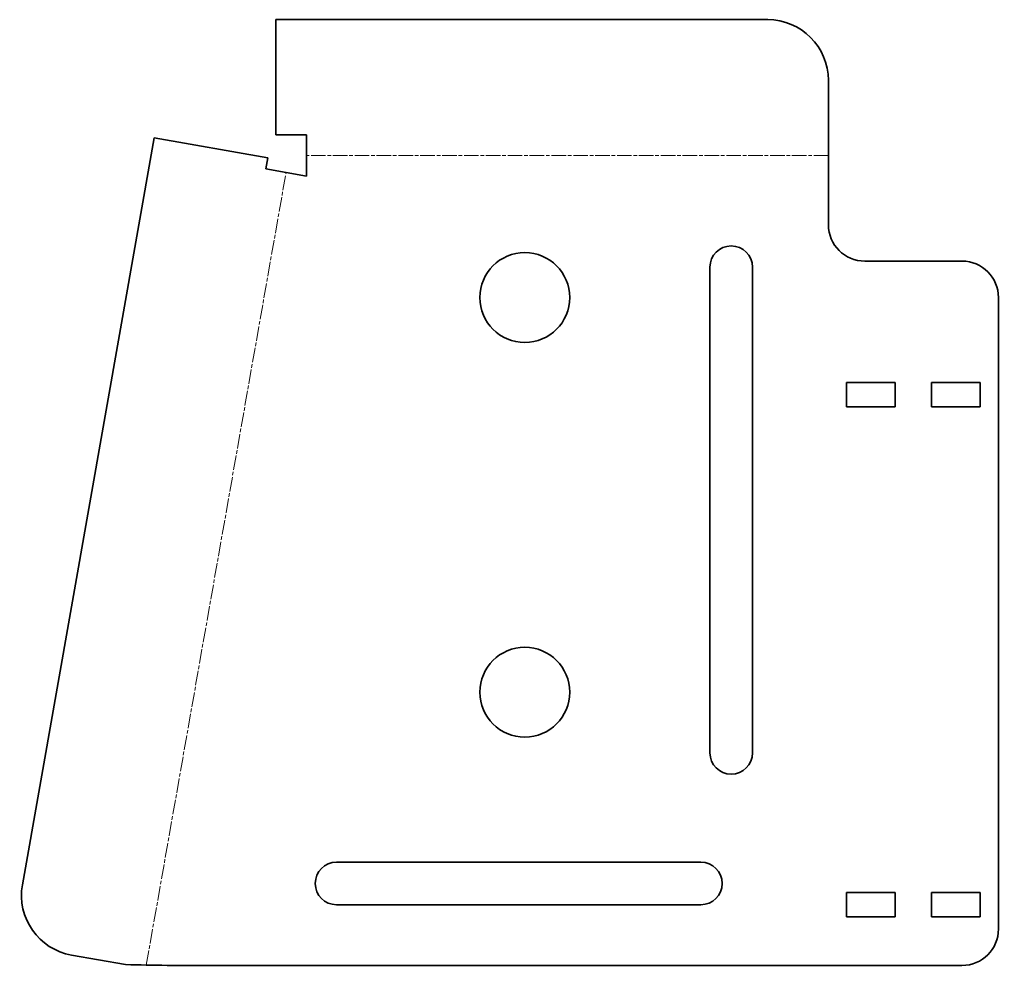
# Model space of a CAD drawing. Header units: millimetres. Extents: x 0 to 161, y 0 to 156.
import ezdxf

# ---------------------------------------------------------------- set-up
doc = ezdxf.new("R2010")
doc.units = ezdxf.units.MM
doc.linetypes.add('Chain', pattern=[13.68, 9.12, -1.14, 2.28, -1.14])
doc.layers.add('SIMUMAK Bend Centerline (ISO)', color=7, linetype='Chain', lineweight=9)
doc.layers.add('SIMUMAK Visible (ISO)', color=7, linetype='Continuous', lineweight=35)

# ---------------------------------------------------------------- blocks, each defined once
blk = doc.blocks.new('SIL-026-USUP-03_Chapas_3_SIL-026-USUP-03 (desplegada)')
at = {"layer": 'SIMUMAK Bend Centerline (ISO)', "ltscale": 0.263158}
for p, q in [((52.44, 55.5), (-33.52, 55.5)), ((-59.88, -77.82), (-36.87, 52.7))]:
    blk.add_line(p, q, dxfattribs=at)
at = {"layer": 'SIMUMAK Visible (ISO)'}
for p, q in [((-38.56, 77.89), (-38.56, 58.89)), ((-38.56, 77.89), (42.44, 77.89)), ((52.44, 67.89), (52.44, 44.11)), ((-80.29, -64.61), (-58.59, 58.44)), ((-58.59, 58.44), (-39.88, 55.14)), ((-38.56, 58.89), (-33.52, 58.89)), ((-33.52, 52.11), (-33.52, 58.89)), ((-40.21, 53.29), (-39.88, 55.14)), ((-40.21, 53.29), (-33.52, 52.11)), ((32.94, -42.89), (32.94, 37.11)), ((39.94, 37.11), (39.94, -42.89)), ((74.44, 38.11), (58.44, 38.11)), ((80.44, -71.89), (80.44, 32.11)), ((55.44, 14.11), (55.44, 18.11)), ((55.44, 18.11), (63.44, 18.11)), ((63.44, 18.11), (63.44, 14.11)), ((69.44, 14.11), (69.44, 18.11)), ((69.44, 18.11), (77.44, 18.11)), ((77.44, 18.11), (77.44, 14.11)), ((63.44, 14.11), (55.44, 14.11)), ((77.44, 14.11), (69.44, 14.11)), ((-28.56, -60.89), (31.44, -60.89)), ((55.44, -69.89), (55.44, -65.89)), ((55.44, -65.89), (63.44, -65.89)), ((63.44, -65.89), (63.44, -69.89)), ((69.44, -69.89), (69.44, -65.89)), ((69.44, -65.89), (77.44, -65.89)), ((77.44, -65.89), (77.44, -69.89)), ((31.44, -67.89), (-28.56, -67.89)), ((63.44, -69.89), (55.44, -69.89)), ((77.44, -69.89), (69.44, -69.89)), ((-63.31, -77.76), (-72.18, -76.19)), ((74.44, -77.89), (-56.45, -77.89))]:
    blk.add_line(p, q, dxfattribs=at)
for centre in [(2.44, 32.11), (2.44, -32.89)]:
    blk.add_circle(centre, 7.4, dxfattribs=at)
at = {"layer": 'SIMUMAK Visible (ISO)', "extrusion": (0, 0, -1)}
for centre, radius, start, end in [((-42.44, 67.89), 10, 90, 180), ((-36.44, 37.11), 3.5, 360, 180), ((-74.44, 32.11), 6, 90, 180), ((-36.44, -42.89), 3.5, 180, 360), ((28.56, -64.39), 3.5, 270, 90), ((-31.44, -64.39), 3.5, 90, 270), ((70.44, -66.35), 10, 280, 10), ((-74.44, -71.89), 6, 180, 270)]:
    blk.add_arc(centre, radius, start, end, dxfattribs=at)
at = {"layer": 'SIMUMAK Visible (ISO)'}
blk.add_arc((58.44, 44.11), 6, 180, 270, dxfattribs=at)
blk.add_open_spline([(-56.45, -77.89), (-58.74, -77.85), (-61.02, -77.8), (-63.31, -77.76)], degree=3, dxfattribs=at)

msp = doc.modelspace()

# ---------------------------------------------------------------- block references
msp.add_blockref('SIL-026-USUP-03_Chapas_3_SIL-026-USUP-03 (desplegada)', (80.29, 77.89))

doc.saveas('drawing.dxf')
